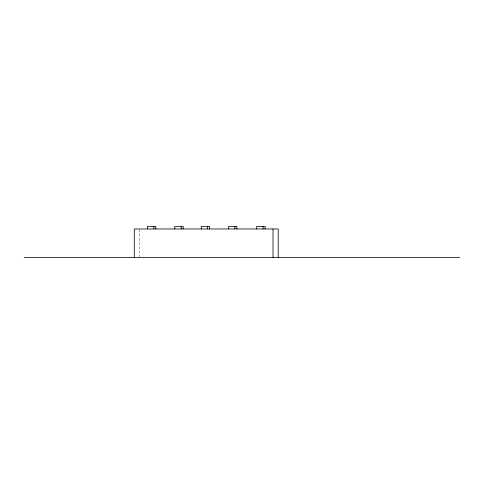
<?xml version="1.0" encoding="UTF-8"?>
<svg xmlns="http://www.w3.org/2000/svg" width="484" height="484" viewBox="0 0 484 484"><rect width="100%" height="100%" fill="white"/><g stroke="black" fill="none" stroke-linecap="round" stroke-linejoin="round"><path stroke-width="0.36" stroke-dasharray="2.42 1.81" d="M139.477 229.737L139.477 256.859"/><path stroke-width="0.73" d="M24.2 257.615L459.8 257.615M278.221 257.615L278.221 228.98L134.274 228.98L134.274 257.615M273.018 228.98L273.018 257.615M265.081 228.902L265.081 226.385L256.72 226.385L256.72 228.902M263.09 226.385L263.09 228.902M236.864 228.902L236.864 226.385L228.508 226.385L228.508 228.902M234.873 226.385L234.873 228.902M209.602 228.902L209.602 226.385L201.241 226.385L201.241 228.902M207.606 226.385L207.606 228.902M183.17 228.902L183.17 226.385L174.809 226.385L174.809 228.902M181.173 226.385L181.173 228.902M155.83 228.902L155.83 226.385L147.469 226.385L147.469 228.902M153.833 226.385L153.833 228.902"/></g></svg>
